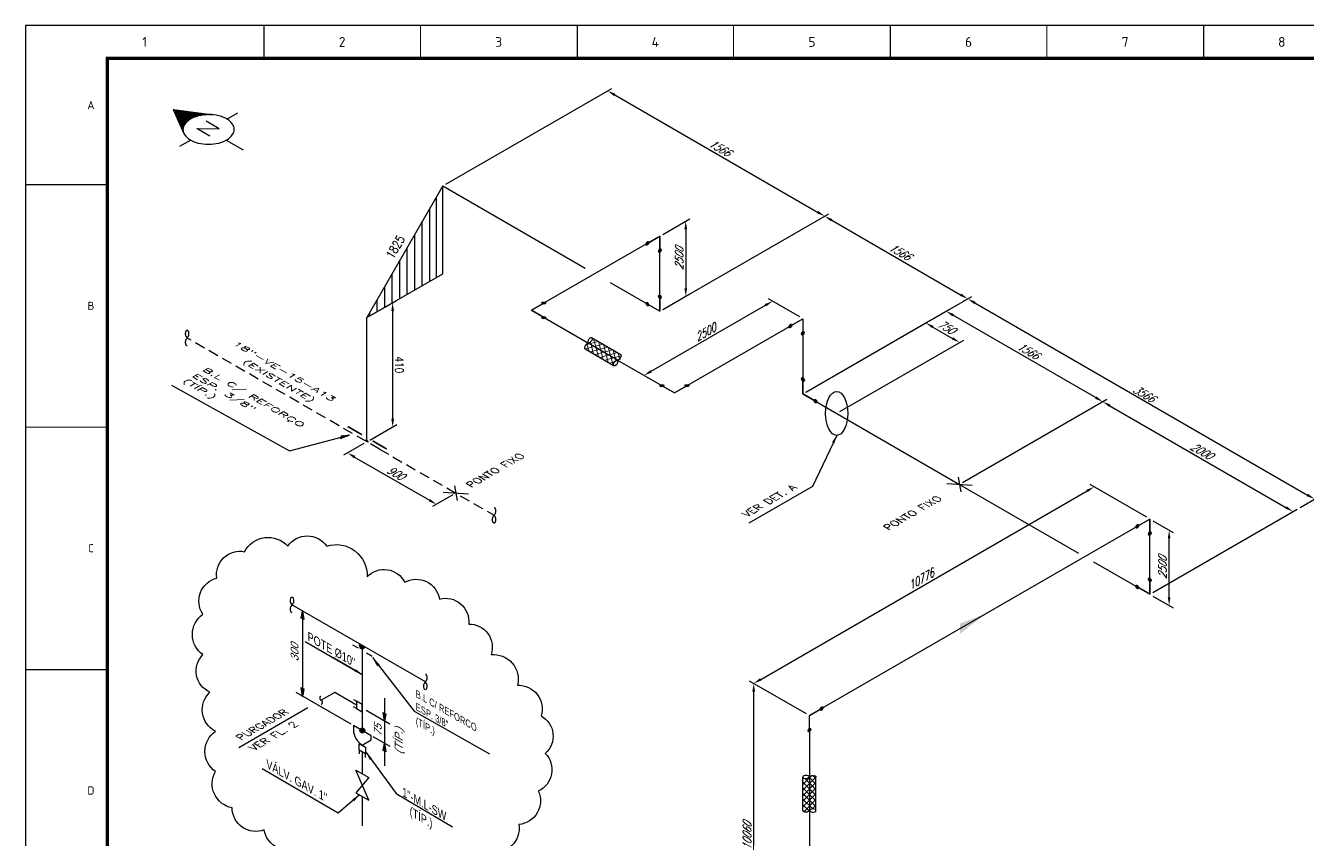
# Model space of a CAD drawing. Header units: millimetres. Extents: x 299193 to 299787, y 197323 to 197743.
# Drawn here: x 299192.6 to 299585.4, y 197493.9 to 197743.3 of the extents above; entities that cross this region are included whole.
import ezdxf
from ezdxf.enums import TextEntityAlignment as Align

# ---------------------------------------------------------------- set-up
doc = ezdxf.new("R2010")
doc.units = ezdxf.units.MM
doc.header["$LTSCALE"] = 25
for name, pattern in [('DASHDOTX2', [2, 1, -0.5, 0, -0.5]), ('HIDDEN', [9.525, 6.35, -3.175]), ('TRACEJADA', [19.05, 12.7, -6.35])]:
    doc.linetypes.add(name, pattern=pattern)
for name, color, linetype in [('BORDER', 4, 'Continuous'), ('EXIST', 3, 'HIDDEN'), ('FITG', 1, 'Continuous'), ('Formato', 7, 'Continuous'), ('SYMBOL', 7, 'Continuous'), ('TDIM02', 1, 'Continuous'), ('TEXT', 2, 'Continuous'), ('TLINHA_CENTRO', 1, 'DASHDOTX2'), ('TTUBULAÇÃO_EXISTENTE', 2, 'HIDDEN'), ('TTUBULAÇÃO_UNIFILAR', 5, 'Continuous'), ('TTX2', 2, 'Continuous')]:
    doc.layers.add(name, color=color, linetype=linetype)
for name, color, linetype, lineweight in [('DOBRA', 7, 'TRACEJADA', 20), ('MARGEM', 7, 'Continuous', 100), ('TCONEXÕES', 2, 'Continuous', 25), ('THATCH', 1, 'Continuous', 5)]:
    doc.layers.add(name, color=color, linetype=linetype, lineweight=lineweight)
doc.styles.add('0CL0', font='ROMANS.SHX', dxfattribs={"width": 0.8})
doc.styles.add('30CL30', font='ROMANS.SHX', dxfattribs={"width": 0.8, "oblique": 30})
doc.styles.add('330CL330', font='ROMANS.SHX', dxfattribs={"width": 0.8})
doc.styles.add('330CL90', font='ROMANS.SHX', dxfattribs={"width": 0.8})
doc.styles.add('ISOLH', font='cpfrac.shx')
doc.styles.add('ISORH', font='cpfrac.shx', dxfattribs={"oblique": 30})
doc.styles.add('ROMANS', font='isocpeur.ttf', dxfattribs={"width": 0.8})
doc.styles.get("Standard").update_dxf_attribs({"font": 'isocpeur.ttf', "height": 2.5})
doc.dimstyles.new('iso', dxfattribs={"dimtxt": 2, "dimasz": 2, "dimexe": 1, "dimexo": 0.75, "dimtad": 1, "dimdec": 0, "dimtxsty": '0CL0', "dimcen": 2, "dimclrd": 1, "dimclre": 1, "dimclrt": 2, "dimadec": 0, "dimazin": 0, "dimtfac": 1, "dimtdec": 0, "dimtmove": 0, "dimatfit": 1, "dimfxl": 1, "dimarcsym": 0})
doc.dimstyles.new('ISO-25', dxfattribs={"dimtxt": 2.5, "dimasz": 2.5, "dimexe": 1.25, "dimexo": 0.625, "dimtad": 1, "dimtxsty": 'Standard', "dimcen": 2.5, "dimadec": 0, "dimazin": 0, "dimtfac": 1, "dimtmove": 0, "dimatfit": 3, "dimfxl": 1, "dimarcsym": 0})

# ---------------------------------------------------------------- blocks, each defined once
blk = doc.blocks.new('BD02004')
h = blk.add_hatch(color=256)
edge = h.paths.add_edge_path()
edge.add_ellipse((0, 5.77), major_axis=(0.398, -0.689), ratio=0.57735, start_angle=0, end_angle=360)
h = blk.add_hatch(color=256)
edge = h.paths.add_edge_path()
edge.add_ellipse((-5, 2.89), major_axis=(0.398, -0.689), ratio=0.57735, start_angle=0, end_angle=360)
for p, q in [((0, 5.77), (0, 0)), ((0, 0), (-5, 2.89))]:
    blk.add_line(p, q)
for centre in [(0, 5.77), (-5, 2.89)]:
    blk.add_ellipse(centre, major_axis=(0.398, -0.689), ratio=0.57735)
blk = doc.blocks.new('*D8')
at = {"layer": 'Defpoints', "color": 0, "transparency": 16777216}
for p in [(299297.16, 197615.74), (299324.4, 197600.01), (299318.48, 197596.59)]:
    blk.add_point(p, dxfattribs=at)
at = {"layer": 'TDIM02', "color": 1, "lineweight": -2, "transparency": 16777216}
for p, q in [((299296.22, 197615.2), (299289.99, 197611.6)), ((299293.4, 197611.07), (299316.32, 197597.84)), ((299323.47, 197599.46), (299317.23, 197595.87))]:
    blk.add_line(p, q, dxfattribs=at)
at = {"layer": 'TDIM02', "color": 1, "transparency": 16777216}
for points in [[(299293.61, 197611.43), (299293.19, 197610.71), (299291.24, 197612.32)], [(299316.53, 197598.2), (299316.11, 197597.48), (299318.48, 197596.59)]]:
    blk.add_solid(points, dxfattribs=at)
at = {"layer": 'TDIM02', "color": 2, "transparency": 16777216, "insert": (299305.87, 197606.21), "char_height": 2.5, "attachment_point": 5, "rotation": 330, "style": '30CL30'}
blk.add_mtext('900', dxfattribs=at)
blk = doc.blocks.new('*D9')
at = {"layer": 'Defpoints', "color": 0, "transparency": 16777216}
for p in [(299320.44, 197694.13), (299437.45, 197684.89), (299386.95, 197655.73)]:
    blk.add_point(p, dxfattribs=at)
at = {"layer": 'TDIM02', "color": 1, "lineweight": -2, "transparency": 16777216}
for p, q in [((299321.37, 197694.67), (299372.19, 197724.01)), ((299373.11, 197722.04), (299435.29, 197686.14)), ((299387.88, 197656.27), (299438.7, 197685.61))]:
    blk.add_line(p, q, dxfattribs=at)
at = {"layer": 'TDIM02', "color": 1, "transparency": 16777216}
for points in [[(299373.31, 197722.4), (299372.9, 197721.68), (299370.94, 197723.29)], [(299435.5, 197686.5), (299435.08, 197685.78), (299437.45, 197684.89)]]:
    blk.add_solid(points, dxfattribs=at)
at = {"layer": 'TDIM02', "color": 2, "transparency": 16777216, "insert": (299405.21, 197705.85), "char_height": 2.5, "attachment_point": 5, "rotation": 330, "style": '30CL30'}
blk.add_mtext('1566', dxfattribs=at)
blk = doc.blocks.new('*D10')
at = {"layer": 'Defpoints', "color": 0, "transparency": 16777216}
for p in [(299481.3, 197659.57), (299386.95, 197655.73), (299430.8, 197630.41)]:
    blk.add_point(p, dxfattribs=at)
at = {"layer": 'TDIM02', "color": 1, "lineweight": -2, "transparency": 16777216}
for p, q in [((299387.88, 197656.27), (299438.7, 197685.61)), ((299439.62, 197683.64), (299479.14, 197660.82)), ((299431.73, 197630.95), (299482.55, 197660.29))]:
    blk.add_line(p, q, dxfattribs=at)
at = {"layer": 'TDIM02', "color": 1, "transparency": 16777216}
for points in [[(299439.83, 197684), (299439.41, 197683.28), (299437.45, 197684.89)], [(299479.35, 197661.18), (299478.93, 197660.46), (299481.3, 197659.57)]]:
    blk.add_solid(points, dxfattribs=at)
at = {"layer": 'TDIM02', "color": 2, "transparency": 16777216, "insert": (299460.39, 197673.99), "char_height": 2.5, "attachment_point": 5, "rotation": 330, "style": '30CL30'}
blk.add_mtext('1566', dxfattribs=at)
blk = doc.blocks.new('*D11')
at = {"layer": 'Defpoints', "color": 0, "transparency": 16777216}
for p in [(299430.8, 197630.41), (299522.71, 197628.04), (299478.81, 197602.69)]:
    blk.add_point(p, dxfattribs=at)
at = {"layer": 'TDIM02', "color": 1, "lineweight": -2, "transparency": 16777216}
for p, q in [((299431.73, 197630.95), (299475.95, 197656.48)), ((299476.86, 197654.51), (299520.55, 197629.29)), ((299479.75, 197603.23), (299523.96, 197628.76))]:
    blk.add_line(p, q, dxfattribs=at)
at = {"layer": 'TDIM02', "color": 1, "transparency": 16777216}
for points in [[(299477.07, 197654.87), (299476.66, 197654.15), (299474.7, 197655.76)], [(299520.76, 197629.65), (299520.34, 197628.93), (299522.71, 197628.04)]]:
    blk.add_solid(points, dxfattribs=at)
at = {"layer": 'TDIM02', "color": 2, "transparency": 16777216, "insert": (299499.72, 197643.66), "char_height": 2.5, "attachment_point": 5, "rotation": 330, "style": '30CL30'}
blk.add_mtext('1566', dxfattribs=at)
blk = doc.blocks.new('*D12')
at = {"layer": 'Defpoints', "color": 0, "transparency": 16777216}
for p in [(299520.04, 197601.93), (299537.11, 197592.07), (299432.79, 197531.84)]:
    blk.add_point(p, dxfattribs=at)
at = {"layer": 'TDIM02', "color": 1, "lineweight": -2, "transparency": 16777216}
for p, q in [((299536.17, 197592.61), (299518.79, 197602.65)), ((299417.88, 197542.95), (299517.87, 197600.68)), ((299431.85, 197532.38), (299414.46, 197542.42))]:
    blk.add_line(p, q, dxfattribs=at)
at = {"layer": 'TDIM02', "color": 1, "transparency": 16777216}
for points in [[(299517.66, 197601.04), (299518.08, 197600.32), (299520.04, 197601.93)], [(299417.67, 197543.31), (299418.09, 197542.59), (299415.71, 197541.7)]]:
    blk.add_solid(points, dxfattribs=at)
at = {"layer": 'TDIM02', "color": 2, "transparency": 16777216, "insert": (299466.86, 197573.57), "char_height": 2.5, "attachment_point": 5, "rotation": 30, "style": '30CL30'}
blk.add_mtext('10776', dxfattribs=at)
blk = doc.blocks.new('*D13')
at = {"layer": 'Defpoints', "color": 0, "transparency": 16777216}
for p in [(299415.71, 197541.7), (299432.79, 197531.84), (299432.79, 197438.18)]:
    blk.add_point(p, dxfattribs=at)
at = {"layer": 'TDIM02', "color": 1, "lineweight": -2, "transparency": 16777216}
for p, q in [((299431.85, 197532.38), (299414.46, 197542.42)), ((299415.71, 197450.54), (299415.71, 197539.2)), ((299431.85, 197438.72), (299414.46, 197448.76))]:
    blk.add_line(p, q, dxfattribs=at)
at = {"layer": 'TDIM02', "color": 1, "transparency": 16777216}
for points in [[(299415.3, 197539.2), (299416.13, 197539.2), (299415.71, 197541.7)], [(299415.3, 197450.54), (299416.13, 197450.54), (299415.71, 197448.04)]]:
    blk.add_solid(points, dxfattribs=at)
at = {"layer": 'TDIM02', "color": 2, "transparency": 16777216, "insert": (299413.68, 197494.87), "char_height": 2.5, "attachment_point": 5, "rotation": 90, "style": '30CL30'}
blk.add_mtext('10060', dxfattribs=at)
blk = doc.blocks.new('*D15')
at = {"layer": 'Defpoints', "color": 0, "transparency": 16777216}
for p in [(299386.95, 197678.77), (299394.89, 197660.32), (299386.95, 197655.73)]:
    blk.add_point(p, dxfattribs=at)
at = {"layer": 'TDIM02', "color": 1, "lineweight": -2, "transparency": 16777216}
for p, q in [((299387.88, 197679.31), (299396.14, 197684.08)), ((299394.89, 197680.86), (299394.89, 197662.82)), ((299387.88, 197656.27), (299396.14, 197661.04))]:
    blk.add_line(p, q, dxfattribs=at)
at = {"layer": 'TDIM02', "color": 1, "transparency": 16777216}
for points in [[(299394.47, 197680.86), (299395.31, 197680.86), (299394.89, 197683.36)], [(299394.47, 197662.82), (299395.31, 197662.82), (299394.89, 197660.32)]]:
    blk.add_solid(points, dxfattribs=at)
at = {"layer": 'TDIM02', "color": 2, "transparency": 16777216, "insert": (299392.86, 197671.84), "char_height": 2.5, "attachment_point": 5, "rotation": 90, "style": '30CL30'}
blk.add_mtext('2500', dxfattribs=at)
blk = doc.blocks.new('*D16')
at = {"layer": 'Defpoints', "color": 0, "transparency": 16777216}
for p in [(299421.48, 197658.83), (299430.8, 197653.45), (299382.1, 197636.09)]:
    blk.add_point(p, dxfattribs=at)
at = {"layer": 'TDIM02', "color": 1, "lineweight": -2, "transparency": 16777216}
for p, q in [((299384.27, 197637.34), (299419.32, 197657.58)), ((299429.86, 197653.99), (299420.23, 197659.55)), ((299383.04, 197635.55), (299383.35, 197635.37))]:
    blk.add_line(p, q, dxfattribs=at)
at = {"layer": 'TDIM02', "color": 1, "transparency": 16777216}
for points in [[(299419.11, 197657.94), (299419.53, 197657.22), (299421.48, 197658.83)], [(299384.06, 197637.7), (299384.48, 197636.98), (299382.1, 197636.09)]]:
    blk.add_solid(points, dxfattribs=at)
at = {"layer": 'TDIM02', "color": 2, "transparency": 16777216, "insert": (299400.78, 197649.22), "char_height": 2.5, "attachment_point": 5, "rotation": 30, "style": '30CL30'}
blk.add_mtext('2500', dxfattribs=at)
blk = doc.blocks.new('ISOLANTE')
at = {"layer": 'THATCH'}
h = blk.add_hatch(dxfattribs=at)
h.set_pattern_fill('ANSI37', color=256, scale=0.5, angle=30, style=0)
h.set_pattern_definition([(75, (1364.761, 807.0926), (-1.5334072, 0.4108752), []), (165, (1364.761, 807.0926), (-0.4108752, -1.5334072), [])])
h.paths.add_polyline_path([(-12.64, -4.3, -0.354322), (-11.62, -6.71), (0, 0, 0.305615), (-0.72, 2.21, 0.305615), (-1.3, 2.25)])
h.paths.add_polyline_path([(-11.62, -6.71, 0.305615), (-10.9, -8.92, 0.305615), (-10.32, -8.96), (1.03, -2.41, -0.354322), (0, 0)])
at = {"layer": 'TCONEXÕES'}
for p, q in [((-12.92, -4.46), (-1.3, 2.25)), ((-10.32, -8.96), (1.3, -2.25))]:
    blk.add_line(p, q, dxfattribs=at)
for points in [[(0, 0, 0.305615), (-0.72, 2.21, 0.305615), (-1.3, 2.25, 0.305615)], [(0, 0, -0.305615), (1.55, -1.73, -0.6742), (0.72, -2.21, -0.305615), (0, 0, -0.305615)], [(-11.62, -6.71, -0.305615), (-13.17, -4.98, -0.6742), (-12.34, -4.5, -0.305615), (-11.62, -6.71, -0.305615)], [(-11.62, -6.71, 0.305615), (-10.9, -8.92, 0.305615), (-10.32, -8.96, 0.305615)]]:
    blk.add_lwpolyline(points, format="xyb", dxfattribs=at)
at = {"layer": 'TLINHA_CENTRO', "ltscale": 3}
blk.add_line((0, 0), (-11.62, -6.71), dxfattribs=at)
blk = doc.blocks.new('*D17')
at = {"layer": 'Defpoints', "color": 0, "transparency": 16777216}
for p in [(299478.81, 197602.69), (299581.01, 197594.38), (299537.11, 197569.03)]:
    blk.add_point(p, dxfattribs=at)
at = {"layer": 'TDIM02', "color": 1, "lineweight": -2, "transparency": 16777216}
for p, q in [((299479.75, 197603.23), (299523.96, 197628.76)), ((299524.88, 197626.79), (299578.85, 197595.63)), ((299538.05, 197569.57), (299582.26, 197595.1))]:
    blk.add_line(p, q, dxfattribs=at)
at = {"layer": 'TDIM02', "color": 1, "transparency": 16777216}
for points in [[(299525.09, 197627.15), (299524.67, 197626.43), (299522.71, 197628.04)], [(299579.06, 197595.99), (299578.64, 197595.27), (299581.01, 197594.38)]]:
    blk.add_solid(points, dxfattribs=at)
at = {"layer": 'TDIM02', "color": 2, "transparency": 16777216, "insert": (299552.88, 197612.97), "char_height": 2.5, "attachment_point": 5, "rotation": 330, "style": '30CL30'}
blk.add_mtext('2000', dxfattribs=at)
blk = doc.blocks.new('BD02001')
h = blk.add_hatch(color=256)
edge = h.paths.add_edge_path()
edge.add_ellipse((0, -5.77), major_axis=(0.398, -0.689), ratio=0.57735, start_angle=0, end_angle=360)
h = blk.add_hatch(color=256)
edge = h.paths.add_edge_path()
edge.add_ellipse((5, -2.89), major_axis=(0.398, -0.689), ratio=0.57735, start_angle=0, end_angle=360)
for p, q in [((0, 0), (5, -2.89)), ((0, -5.77), (0, 0))]:
    blk.add_line(p, q)
for centre in [(0, -5.77), (5, -2.89)]:
    blk.add_ellipse(centre, major_axis=(0.398, -0.689), ratio=0.57735)
blk = doc.blocks.new('BD02003')
h = blk.add_hatch(color=256)
edge = h.paths.add_edge_path()
edge.add_ellipse((0, 5.77), major_axis=(0.398, -0.689), ratio=0.57735, start_angle=0, end_angle=360)
h = blk.add_hatch(color=256)
edge = h.paths.add_edge_path()
edge.add_ellipse((5, -2.89), major_axis=(0.398, -0.689), ratio=0.57735, start_angle=0, end_angle=360)
for p, q in [((0, 0), (0, 5.77)), ((5, -2.89), (0, 0))]:
    blk.add_line(p, q)
for centre in [(0, 5.77), (5, -2.89)]:
    blk.add_ellipse(centre, major_axis=(0.398, -0.689), ratio=0.57735)
blk = doc.blocks.new('BD02002')
h = blk.add_hatch(color=256)
edge = h.paths.add_edge_path()
edge.add_ellipse((-5, 2.89), major_axis=(0.398, -0.689), ratio=0.57735, start_angle=0, end_angle=360)
h = blk.add_hatch(color=256)
edge = h.paths.add_edge_path()
edge.add_ellipse((0, -5.63), major_axis=(0.398, -0.689), ratio=0.57735, start_angle=0, end_angle=360)
for p, q in [((-5, 2.89), (0, 0)), ((0, 0), (0, -5.63))]:
    blk.add_line(p, q)
for centre in [(-5, 2.89), (0, -5.63)]:
    blk.add_ellipse(centre, major_axis=(0.398, -0.689), ratio=0.57735)
blk = doc.blocks.new('A2')
at = {"layer": 'DOBRA', "ltscale": 0.15}
for p, q in [((121, 410), (121, 420)), ((217, 410), (217, 420)), ((313, 410), (313, 420))]:
    blk.add_line(p, q, dxfattribs=at)
at = {"layer": 'DOBRA', "ltscale": 0.2}
blk.add_line((25, 297), (0, 297), dxfattribs=at)
at = {"layer": 'Formato'}
for p, q in [((73, 420), (73, 410)), ((169, 420), (169, 410)), ((265, 420), (265, 410)), ((361, 420), (361, 410)), ((25, 371.25), (0, 371.25)), ((0, 222.75), (25, 222.75))]:
    blk.add_line(p, q, dxfattribs=at)
blk.add_lwpolyline([(594, 420), (0, 420), (0, 0), (594, 0)], close=True, dxfattribs=at)
at = {"layer": 'MARGEM', "const_width": 1}
blk.add_lwpolyline([(584, 410), (25, 410), (25, 10), (584, 10)], close=True, dxfattribs=at)
at = {"layer": 'Formato', "style": 'ROMANS'}
for s, height, p in [('1', 3, (36.5, 415)), ('2', 3, (97, 415)), ('3', 3, (145, 415)), ('4', 3, (193, 415)), ('5', 3, (241, 415)), ('6', 3, (289, 415)), ('7', 3, (337, 415)), ('8', 3, (385, 415)), ('A', 2.5, (20, 395.625)), ('B', 2.5, (20, 334.125)), ('C', 2.5, (20, 259.875)), ('D', 2.5, (20, 185.625))]:
    blk.add_text(s, height=height, dxfattribs=at).set_placement(p, align=Align.MIDDLE)
blk = doc.blocks.new('*D23')
at = {"layer": 'Defpoints', "color": 0, "transparency": 16777216}
for p in [(299478.82, 197646.19), (299430.8, 197630.41), (299441.15, 197624.44)]:
    blk.add_point(p, dxfattribs=at)
at = {"layer": 'TDIM02', "color": 1, "lineweight": -2, "transparency": 16777216}
for p, q in [((299431.73, 197630.95), (299469.72, 197652.89)), ((299470.64, 197650.91), (299476.66, 197647.44)), ((299442.08, 197624.98), (299480.07, 197646.91))]:
    blk.add_line(p, q, dxfattribs=at)
at = {"layer": 'TDIM02', "color": 1, "transparency": 16777216}
for points in [[(299470.84, 197651.27), (299470.43, 197650.55), (299468.47, 197652.16)], [(299476.86, 197647.8), (299476.45, 197647.08), (299478.82, 197646.19)]]:
    blk.add_solid(points, dxfattribs=at)
at = {"layer": 'TDIM02', "color": 2, "transparency": 16777216, "insert": (299474.66, 197650.94), "char_height": 2.5, "attachment_point": 5, "rotation": 330, "style": '30CL30'}
blk.add_mtext('750', dxfattribs=at)
blk = doc.blocks.new('*D24')
at = {"layer": 'Defpoints', "color": 0, "transparency": 16777216}
for p in [(299537.11, 197592.07), (299543.04, 197588.65), (299537.11, 197569.03)]:
    blk.add_point(p, dxfattribs=at)
at = {"layer": 'TDIM02', "color": 1, "lineweight": -2, "transparency": 16777216}
for p, q in [((299538.05, 197591.53), (299544.29, 197587.93)), ((299543.04, 197568.11), (299543.04, 197586.15)), ((299538.05, 197568.49), (299544.29, 197564.89))]:
    blk.add_line(p, q, dxfattribs=at)
at = {"layer": 'TDIM02', "color": 1, "transparency": 16777216}
for points in [[(299542.62, 197586.15), (299543.45, 197586.15), (299543.04, 197588.65)], [(299542.62, 197568.11), (299543.45, 197568.11), (299543.04, 197565.61)]]:
    blk.add_solid(points, dxfattribs=at)
at = {"layer": 'TDIM02', "color": 2, "transparency": 16777216, "insert": (299541.01, 197577.13), "char_height": 2.5, "attachment_point": 5, "rotation": 90, "style": '30CL30'}
blk.add_mtext('2500', dxfattribs=at)
blk = doc.blocks.new('dimarr-b')
for p, q in [((-1.1, -0.17), (-0.9, 0.17)), ((0, 0), (-1.1, -0.17)), ((-1, 0), (0, 0)), ((-0.99, 0.03), (-0.13, 0.03)), ((-0.97, 0.05), (-0.26, 0.05)), ((-0.96, 0.07), (-0.39, 0.07)), ((-0.94, 0.1), (-0.52, 0.1)), ((-0.93, 0.12), (-0.65, 0.12)), ((-0.91, 0.15), (-0.78, 0.15)), ((-0.9, 0.17), (0, 0)), ((-1.09, -0.15), (-0.95, -0.15)), ((-1.07, -0.12), (-0.79, -0.12)), ((-1.06, -0.1), (-0.64, -0.1)), ((-1.04, -0.07), (-0.48, -0.07)), ((-1.03, -0.05), (-0.32, -0.05)), ((-1.01, -0.03), (-0.15, -0.03))]:
    blk.add_line(p, q)
blk.add_point((0, 0))
blk = doc.blocks.new('isw')
for p, q in [((0.029, 0.003), (-0.029, 0.003)), ((-0.028, 0.007), (0.029, 0.007)), ((0.028, 0.01), (-0.027, 0.01)), ((-0.026, 0.014), (0.027, 0.014)), ((0.024, 0.017), (-0.024, 0.017)), ((-0.021, 0.021), (0.021, 0.021)), ((0.017, 0.024), (-0.016, 0.024)), ((-0.01, 0.028), (0.011, 0.028)), ((-0.03, 0), (0.03, 0)), ((0.029, -0.003), (-0.029, -0.003)), ((-0.028, -0.007), (0.029, -0.007)), ((0.028, -0.01), (-0.027, -0.01)), ((-0.026, -0.014), (0.027, -0.014)), ((0.024, -0.017), (-0.024, -0.017)), ((-0.021, -0.021), (0.021, -0.021)), ((0.017, -0.024), (-0.016, -0.024)), ((-0.01, -0.028), (0.011, -0.028))]:
    blk.add_line(p, q)
blk.add_circle((0, 0), 0.03)
blk = doc.blocks.new('*D27')
at = {"layer": 'Defpoints', "color": 0, "transparency": 16777216}
for p in [(299481.3, 197659.57), (299587.62, 197598.19), (299582.26, 197595.1)]:
    blk.add_point(p, dxfattribs=at)
at = {"layer": 'TDIM02', "color": 1, "lineweight": -2, "transparency": 16777216}
for p, q in [((299480.36, 197659.03), (299480.05, 197658.85)), ((299483.47, 197658.32), (299585.45, 197599.44)), ((299583.2, 197595.64), (299588.87, 197598.91))]:
    blk.add_line(p, q, dxfattribs=at)
at = {"layer": 'TDIM02', "color": 1, "transparency": 16777216}
for points in [[(299483.68, 197658.68), (299483.26, 197657.96), (299481.3, 197659.57)], [(299585.66, 197599.8), (299585.24, 197599.08), (299587.62, 197598.19)]]:
    blk.add_solid(points, dxfattribs=at)
at = {"layer": 'TDIM02', "color": 2, "transparency": 16777216, "insert": (299535.2, 197630.48), "char_height": 2.5, "attachment_point": 5, "rotation": 330, "style": '30CL30'}
blk.add_mtext('3566', dxfattribs=at)
blk = doc.blocks.new('pipebrk')
for points in [[(-0.5, 0), (-0.48, -0.05, 0.106943), (-0.43, -0.11, 0.074343), (-0.35, -0.14, 0.060974), (-0.25, -0.15, 0.060974), (-0.15, -0.14, 0.074343), (-0.07, -0.11, 0.106943), (-0.02, -0.05), (0, 0)], [(0.5, 0), (0.48, 0.05, 0.106943), (0.43, 0.11, 0.074343), (0.34, 0.14, 0.074995), (0.25, 0.15, 0.060974), (0.15, 0.14, 0.074343), (0.07, 0.11, 0.106943), (0.02, 0.05), (0, 0)]]:
    blk.add_lwpolyline(points, format="xyb")
blk = doc.blocks.new('*D29')
at = {"layer": 'Defpoints', "color": 0, "transparency": 16777216}
for p in [(299297.16, 197653.81), (299305.05, 197620.3), (299297.16, 197615.74)]:
    blk.add_point(p, dxfattribs=at)
at = {"layer": 'TDIM02', "color": 1, "lineweight": -2, "transparency": 16777216}
for p, q in [((299298.09, 197654.35), (299306.3, 197659.09)), ((299305.05, 197655.87), (299305.05, 197622.8)), ((299298.09, 197616.28), (299306.3, 197621.02))]:
    blk.add_line(p, q, dxfattribs=at)
at = {"layer": 'TDIM02', "color": 1, "transparency": 16777216}
for points in [[(299304.64, 197655.87), (299305.47, 197655.87), (299305.05, 197658.37)], [(299304.64, 197622.8), (299305.47, 197622.8), (299305.05, 197620.3)]]:
    blk.add_solid(points, dxfattribs=at)
at = {"layer": 'TDIM02', "color": 2, "transparency": 16777216, "insert": (299307.08, 197639.33), "char_height": 2.5, "attachment_point": 5, "rotation": 270, "style": '330CL90'}
blk.add_mtext('410', dxfattribs=at)

msp = doc.modelspace()

# ---------------------------------------------------------------- hatches: boundary and pattern name
at = {"layer": 'TTUBULAÇÃO_UNIFILAR'}
msp.add_hatch(color=256, dxfattribs=at).paths.add_polyline_path([(299296.72, 197615.99), (299297.59, 197615.49), (299297.59, 197615.54), (299297.58, 197615.59), (299297.57, 197615.64), (299297.56, 197615.7), (299297.54, 197615.75), (299297.52, 197615.81), (299297.49, 197615.86), (299297.46, 197615.91), (299297.43, 197615.96), (299297.4, 197616.01), (299297.36, 197616.06), (299297.32, 197616.1), (299297.28, 197616.14), (299297.24, 197616.18), (299297.2, 197616.21), (299297.16, 197616.24), (299297.11, 197616.26), (299297.07, 197616.28), (299297.03, 197616.29), (299296.99, 197616.29), (299296.95, 197616.29), (299296.92, 197616.29), (299296.88, 197616.28), (299296.85, 197616.27), (299296.82, 197616.25), (299296.8, 197616.22), (299296.78, 197616.19), (299296.76, 197616.16), (299296.74, 197616.12), (299296.73, 197616.08), (299296.73, 197616.03)])

# ---------------------------------------------------------------- linework, layer by layer
for p, q in [((299237.8, 197717.57), (299241.03, 197710.23)), ((299237.8, 197717.57), (299249.83, 197715.96)), ((299237.81, 197717.55), (299237.84, 197717.57)), ((299237.85, 197717.47), (299237.97, 197717.55)), ((299237.88, 197717.4), (299238.11, 197717.53)), ((299237.91, 197717.32), (299238.24, 197717.51)), ((299237.95, 197717.25), (299238.37, 197717.49)), ((299237.98, 197717.17), (299238.51, 197717.48)), ((299238.01, 197717.09), (299238.64, 197717.46)), ((299238.05, 197717.02), (299238.78, 197717.44)), ((299238.08, 197716.94), (299238.91, 197717.42)), ((299238.11, 197716.87), (299239.04, 197717.4)), ((299238.15, 197716.79), (299239.18, 197717.39)), ((299238.18, 197716.71), (299239.31, 197717.37)), ((299238.21, 197716.64), (299239.44, 197717.35)), ((299238.25, 197716.56), (299239.58, 197717.33)), ((299238.28, 197716.49), (299239.71, 197717.31)), ((299238.31, 197716.41), (299239.85, 197717.3)), ((299238.35, 197716.33), (299239.98, 197717.28)), ((299238.38, 197716.26), (299240.11, 197717.26)), ((299238.41, 197716.18), (299240.25, 197717.24)), ((299238.45, 197716.11), (299240.38, 197717.22)), ((299238.48, 197716.03), (299240.51, 197717.21)), ((299238.51, 197715.96), (299240.65, 197717.19)), ((299238.55, 197715.88), (299240.78, 197717.17)), ((299238.58, 197715.8), (299240.92, 197717.15)), ((299238.61, 197715.73), (299241.05, 197717.13)), ((299238.65, 197715.65), (299241.18, 197717.12)), ((299238.68, 197715.58), (299241.32, 197717.1)), ((299238.71, 197715.5), (299241.45, 197717.08)), ((299238.75, 197715.42), (299241.59, 197717.06)), ((299238.78, 197715.35), (299241.72, 197717.04)), ((299238.81, 197715.27), (299241.85, 197717.03)), ((299238.85, 197715.2), (299241.99, 197717.01)), ((299238.88, 197715.12), (299242.12, 197716.99)), ((299238.91, 197715.04), (299242.25, 197716.97)), ((299238.95, 197714.97), (299242.39, 197716.95)), ((299238.98, 197714.89), (299242.52, 197716.94)), ((299239.01, 197714.82), (299242.66, 197716.92)), ((299239.05, 197714.74), (299242.79, 197716.9)), ((299239.08, 197714.66), (299242.92, 197716.88)), ((299239.11, 197714.59), (299243.06, 197716.87)), ((299239.15, 197714.51), (299243.19, 197716.85)), ((299239.18, 197714.44), (299243.33, 197716.83)), ((299239.21, 197714.36), (299243.46, 197716.81)), ((299239.25, 197714.28), (299243.59, 197716.79)), ((299239.28, 197714.21), (299243.73, 197716.78)), ((299239.31, 197714.13), (299243.86, 197716.76)), ((299239.35, 197714.06), (299243.99, 197716.74)), ((299239.38, 197713.98), (299244.13, 197716.72)), ((299239.41, 197713.9), (299244.26, 197716.7)), ((299239.45, 197713.83), (299244.4, 197716.69)), ((299239.48, 197713.75), (299244.53, 197716.67)), ((299239.51, 197713.68), (299244.66, 197716.65)), ((299239.55, 197713.6), (299244.8, 197716.63)), ((299239.58, 197713.52), (299244.93, 197716.61)), ((299239.61, 197713.45), (299245.07, 197716.6)), ((299239.65, 197713.37), (299245.2, 197716.58)), ((299239.68, 197713.3), (299245.33, 197716.56)), ((299239.71, 197713.22), (299245.47, 197716.54)), ((299239.75, 197713.14), (299245.6, 197716.52)), ((299239.78, 197713.07), (299245.73, 197716.51)), ((299239.81, 197712.99), (299245.87, 197716.49)), ((299239.85, 197712.92), (299246, 197716.47)), ((299239.88, 197712.84), (299246.14, 197716.45)), ((299244.23, 197715.26), (299246.27, 197716.43)), ((299244.7, 197715.43), (299246.4, 197716.42)), ((299245.07, 197715.55), (299246.54, 197716.4)), ((299245.38, 197715.63), (299246.67, 197716.38)), ((299245.66, 197715.7), (299246.81, 197716.36)), ((299245.93, 197715.76), (299246.94, 197716.34)), ((299246.18, 197715.81), (299247.07, 197716.33)), ((299246.41, 197715.85), (299247.21, 197716.31)), ((299246.64, 197715.89), (299247.34, 197716.29)), ((299246.86, 197715.92), (299247.47, 197716.27)), ((299247.07, 197715.94), (299247.61, 197716.25)), ((299247.27, 197715.96), (299247.74, 197716.24)), ((299247.46, 197715.98), (299247.88, 197716.22)), ((299247.65, 197715.99), (299248.01, 197716.2)), ((299247.84, 197716.01), (299248.14, 197716.18)), ((299248.02, 197716.01), (299248.28, 197716.16)), ((299248.19, 197716.02), (299248.41, 197716.15)), ((299248.36, 197716.02), (299248.54, 197716.13)), ((299248.53, 197716.02), (299248.68, 197716.11)), ((299248.69, 197716.02), (299248.81, 197716.09)), ((299248.85, 197716.02), (299248.95, 197716.07)), ((299249.01, 197716.01), (299249.08, 197716.06)), ((299249.16, 197716.01), (299249.21, 197716.04)), ((299249.31, 197716), (299249.35, 197716.02)), ((299249.46, 197715.99), (299249.48, 197716)), ((299249.6, 197715.98), (299249.62, 197715.99)), ((299249.75, 197715.96), (299249.75, 197715.97)), ((299249.83, 197715.96), (299249.82, 197715.96)), ((299254.26, 197714.65), (299257.61, 197716.59)), ((299239.91, 197712.76), (299242.35, 197714.17)), ((299239.95, 197712.69), (299242.05, 197713.9)), ((299239.98, 197712.61), (299241.83, 197713.68)), ((299240.01, 197712.54), (299241.65, 197713.48)), ((299240.05, 197712.46), (299241.5, 197713.3)), ((299240.08, 197712.38), (299241.37, 197713.13)), ((299240.11, 197712.31), (299241.26, 197712.97)), ((299240.15, 197712.23), (299241.17, 197712.82)), ((299240.18, 197712.16), (299241.1, 197712.69)), ((299240.21, 197712.08), (299241.03, 197712.55)), ((299240.25, 197712.01), (299240.98, 197712.43)), ((299240.28, 197711.93), (299240.94, 197712.31)), ((299240.31, 197711.85), (299240.9, 197712.19)), ((299240.35, 197711.78), (299240.87, 197712.08)), ((299240.38, 197711.7), (299240.85, 197711.97)), ((299240.41, 197711.63), (299240.83, 197711.86)), ((299240.45, 197711.55), (299240.81, 197711.76)), ((299240.48, 197711.47), (299240.8, 197711.66)), ((299240.51, 197711.4), (299240.79, 197711.56)), ((299240.55, 197711.32), (299240.79, 197711.46)), ((299240.58, 197711.25), (299240.79, 197711.36)), ((299248.99, 197709.43), (299245.01, 197711.73)), ((299245.01, 197711.73), (299251.84, 197711.69)), ((299251.84, 197711.69), (299247.86, 197713.99)), ((299239.8, 197706.3), (299243.11, 197708.21)), ((299240.61, 197711.17), (299240.79, 197711.27)), ((299240.65, 197711.09), (299240.79, 197711.18)), ((299240.68, 197711.02), (299240.8, 197711.09)), ((299240.71, 197710.94), (299240.81, 197711)), ((299240.75, 197710.87), (299240.82, 197710.91)), ((299240.78, 197710.79), (299240.84, 197710.82)), ((299241.01, 197710.27), (299241.01, 197710.27)), ((299254.05, 197708.19), (299259.23, 197705.2)), ((299320.44, 197667.25), (299320.44, 197694.13)), ((299318.44, 197666.1), (299318.44, 197690.67)), ((299316.45, 197664.95), (299316.45, 197687.22)), ((299314.14, 197663.62), (299314.14, 197683.23)), ((299311.84, 197662.28), (299311.84, 197679.24)), ((299309.53, 197660.95), (299309.53, 197675.25)), ((299307.23, 197659.62), (299307.23, 197671.25)), ((299297.16, 197653.81), (299320.44, 197667.25)), ((299304.93, 197658.29), (299304.93, 197667.26)), ((299302.62, 197656.96), (299302.62, 197663.27)), ((299300.32, 197655.63), (299300.32, 197659.28)), ((299298.01, 197654.3), (299298.01, 197655.29)), ((299323.97, 197602.26), (299324.84, 197597.76)), ((299474.91, 197602.94), (299482.71, 197602.44)), ((299478.38, 197604.94), (299479.24, 197600.44)), ((299320.51, 197600.26), (299328.3, 197599.76))]:
    msp.add_line(p, q)
msp.add_lwpolyline([(299248.6, 197716.03, 0.058752), (299245.43, 197715.66, 0.072341), (299243.02, 197714.7, 0.106617), (299241.12, 197712.97, 0.181868), (299240.71, 197711.48, 0.156851), (299241.23, 197709.89, 0.106617), (299243.02, 197708.26, 0.072341), (299245.43, 197707.3, 0.058752), (299248.6, 197706.93, 0.058752), (299251.77, 197707.3, 0.072341), (299254.18, 197708.26, 0.106617), (299255.97, 197709.89, 0.156851), (299256.49, 197711.48, 0.156851), (299255.97, 197713.07, 0.106617), (299254.18, 197714.7, 0.072341), (299251.77, 197715.66, 0.058752)], format="xyb", close=True)
for points in [[(299249.83, 197715.96, 0.025613), (299248.52, 197716.02, 0.060974), (299245.42, 197715.64, 0.074343), (299243.05, 197714.67, 0.106943), (299241.29, 197713.02, 0.152216), (299240.79, 197711.39, 0.152216)], [(299240.79, 197711.39, 0.103676), (299241.03, 197710.23, 0.106943)]]:
    msp.add_lwpolyline(points, format="xyb")
at = {"const_width": 0.5}
for points in [[(299291.3, 197620.42), (299295.63, 197617.92)], [(299298.89, 197616.04), (299303.22, 197613.54)]]:
    msp.add_lwpolyline(points, dxfattribs=at)
at = {"layer": 'BORDER', "color": 7}
msp.add_lwpolyline([(299276.32, 197491.67, -0.520567), (299265.66, 197496.79, -0.520567), (299265.66, 197496.79, -0.520567), (299255.84, 197503.61, -0.520567), (299255.84, 197503.61, -0.520567), (299250.73, 197514.7, -0.520567), (299250.73, 197514.7, -0.520567), (299250.73, 197527.06, -0.520567), (299250.73, 197527.06, -0.520567), (299249.02, 197539, -0.520567), (299249.02, 197539, -0.520567), (299246.89, 197550.52, -0.520567), (299246.89, 197550.52, -0.520567), (299246.89, 197562.88, -0.520567), (299246.89, 197562.88, -0.520567), (299251.15, 197573.97, -0.520567), (299251.15, 197573.97, -0.520567), (299259.68, 197582.07, -0.520567), (299259.68, 197582.07, -0.520567), (299272.91, 197583.78, -0.520567), (299272.91, 197583.78, -0.520567), (299284.86, 197583.78, -0.520567), (299284.86, 197583.78, -0.520567), (299297.23, 197574.4, -0.520567), (299308.75, 197572.69, -0.520567), (299308.75, 197572.69, -0.520567), (299319.41, 197567.57, -0.520567), (299319.41, 197567.57, -0.520567), (299328.37, 197559.9, -0.520567), (299328.37, 197559.9, -0.520567), (299335.2, 197550.52, -0.520567), (299335.2, 197550.52, -0.520567), (299343.3, 197541.14, -0.520567), (299343.3, 197541.14, -0.520567), (299350.56, 197531.75, -0.520567), (299350.56, 197531.75, -0.520567), (299351.84, 197520.24, -0.520567), (299351.84, 197520.24, -0.520567), (299349.7, 197508.73, -0.520567), (299349.7, 197508.73, -0.520567), (299343.73, 197498.49, -0.520567), (299343.73, 197498.49, -0.520567), (299334.77, 197489.96, -0.520567)], format="xyb", dxfattribs=at)
at = {"layer": 'BORDER'}
msp.add_ellipse((299441.15, 197624.44), major_axis=(0, 6.74), ratio=0.502993, dxfattribs=at)
at = {"layer": 'EXIST', "ltscale": 0.4}
for p, q in [((299287.29, 197538.96), (299283.15, 197536.57)), ((299294.19, 197534.98), (299287.29, 197538.96)), ((299279.05, 197534.2), (299257.86, 197521.97))]:
    msp.add_line(p, q, dxfattribs=at)
at = {"layer": 'SYMBOL'}
msp.add_solid([(299486.88, 197563.07), (299478.98, 197560.09), (299478.98, 197556.93)], dxfattribs=at)
at = {"layer": 'TDIM02'}
for p, q in [((299277.46, 197563.88), (299277.46, 197540.22)), ((299278.26, 197554.56), (299295.75, 197544.46)), ((299275.38, 197539.02), (299292.19, 197529.32)), ((299302.55, 197537.15), (299302.55, 197516.43)), ((299304.18, 197529.21), (299296.93, 197533.4)), ((299304.26, 197522.4), (299299.11, 197525.37))]:
    msp.add_line(p, q, dxfattribs=at)
for points in [[(299237.27, 197633.08), (299273.44, 197612.96), (299291.61, 197617.78)], [(299441.15, 197617.7), (299433.78, 197602.06), (299414.17, 197590.81)], [(299293.58, 197545.71), (299286.68, 197549.69)], [(299298.87, 197549.6), (299311.63, 197533.25), (299334.69, 197520.08)]]:
    msp.add_lwpolyline(points, dxfattribs=at)
for points in [[(299439.7, 197615.62), (299441.15, 197617.7), (299440.46, 197615.26)], [(299300.31, 197546.92), (299298.87, 197549.6), (299301.1, 197547.53)], [(299293.38, 197545.34), (299295.75, 197544.46), (299293.79, 197546.07)]]:
    msp.add_solid(points, dxfattribs=at)
at = {"layer": 'TTUBULAÇÃO_EXISTENTE', "ltscale": 0.02}
for q in [(299242.05, 197647.55), (299336.13, 197593.24)]:
    msp.add_line((299301, 197613.52), q, dxfattribs=at)
at = {"layer": 'TTUBULAÇÃO_EXISTENTE', "ltscale": 0.5}
for points in [[(299242.05, 197647.55, 0.305615), (299242.48, 197649.57, 0.6742), (299241.63, 197649.57, 0.305615), (299242.05, 197647.55, 0.305615), (299241.63, 197645.54, 0.305615), (299242.05, 197645.25)], [(299336.13, 197593.24, 0.305615), (299335.7, 197591.22, 0.6742), (299336.56, 197591.22, 0.305615), (299336.13, 197593.24, 0.305615), (299336.56, 197595.25, 0.305615), (299336.13, 197595.54)]]:
    msp.add_lwpolyline(points, format="xyb", dxfattribs=at)
at = {"layer": 'TTUBULAÇÃO_UNIFILAR'}
for p, q in [((299320.44, 197694.13), (299297.16, 197653.81)), ((299320.44, 197694.13), (299364.04, 197668.95)), ((299386.95, 197678.77), (299347.57, 197656.03)), ((299386.95, 197655.73), (299386.95, 197678.77)), ((299371.67, 197664.55), (299386.95, 197655.73)), ((299297.16, 197615.74), (299297.16, 197653.81)), ((299347.57, 197656.03), (299365.03, 197645.95)), ((299391.42, 197630.72), (299430.8, 197653.45)), ((299430.8, 197653.45), (299430.8, 197630.41)), ((299373.95, 197640.8), (299391.42, 197630.72)), ((299430.8, 197630.41), (299478.81, 197602.69)), ((299478.81, 197602.69), (299515.24, 197581.66)), ((299537.11, 197592.07), (299432.79, 197531.84)), ((299537.11, 197569.03), (299537.11, 197592.07)), ((299519.83, 197579.01), (299537.11, 197569.03)), ((299315.07, 197542.16), (299274.19, 197565.76)), ((299292.73, 197553.56), (299294.46, 197552.56)), ((299294.82, 197553.31), (299295.76, 197553.31)), ((299295.56, 197553.43), (299294.84, 197553.43)), ((299295.93, 197553.22), (299294.84, 197553.22)), ((299294.86, 197553.53), (299295.38, 197553.53)), ((299294.86, 197553.11), (299296.11, 197553.11)), ((299295.19, 197553.64), (299294.88, 197553.64)), ((299296.29, 197553), (299294.88, 197553)), ((299294.94, 197553.76), (299294.99, 197553.76)), ((299294.94, 197552.89), (299296.5, 197552.89)), ((299296.51, 197552.78), (299294.99, 197552.78)), ((299295.09, 197552.67), (299296.4, 197552.67)), ((299296.29, 197552.56), (299295.24, 197552.56)), ((299295.43, 197552.44), (299296.09, 197552.45)), ((299297.06, 197551.06), (299298.79, 197550.06)), ((299432.79, 197527.41), (299432.79, 197513.05)), ((299295.75, 197520.68), (299295.75, 197513.99)), ((299295.75, 197507.04), (299295.75, 197498.05)), ((299432.79, 197502.75), (299432.79, 197475.06))]:
    msp.add_line(p, q, dxfattribs=at)
for points in [[(299274.19, 197565.76, 0.305615), (299274.62, 197567.78, 0.6742), (299273.77, 197567.78, 0.305615), (299274.19, 197565.76, 0.305615), (299273.77, 197563.75, 0.305615), (299274.19, 197563.46)], [(299315.07, 197542.16, 0.305615), (299314.64, 197540.15, 0.6742), (299315.5, 197540.15, 0.305615), (299315.07, 197542.16, 0.305615), (299315.5, 197544.18, 0.305615), (299315.07, 197544.47)], [(299293.03, 197528.84), (299293.03, 197527.58, 0.244698), (299295.75, 197522.74), (299298.47, 197524.44), (299298.47, 197525.69), (299293.03, 197528.84)]]:
    msp.add_lwpolyline(points, format="xyb", dxfattribs=at)
for points in [[(299295.75, 197553.32), (299295.75, 197527.27)], [(299293.01, 197536.8), (299293.96, 197536.25), (299293.96, 197533.98), (299293.01, 197534.53)], [(299295.75, 197532.95), (299295.75, 197535.22), (299293.96, 197536.25), (299293.96, 197533.98), (299295.75, 197532.95)], [(299294.76, 197523.31), (299296.73, 197522.17), (299296.73, 197520.11), (299294.76, 197521.24), (299294.76, 197523.31)], [(299296.73, 197519.01), (299296.73, 197520.11), (299294.76, 197521.24), (299294.76, 197520.15)], [(299293.77, 197515.13), (299297.73, 197512.84), (299293.77, 197508.18), (299297.73, 197505.89), (299293.77, 197515.13)]]:
    msp.add_lwpolyline(points, dxfattribs=at)
msp.add_arc((299295.75, 197553.32), 0.943, 150.0008, 329.9993, dxfattribs=at)
msp.add_ellipse((299297.16, 197615.74), major_axis=(0.306, -0.529), ratio=0.57735, start_param=0.785398, end_param=3.926991, dxfattribs=at)

# ---------------------------------------------------------------- block references
msp.add_blockref('A2', (299192.56, 197323.27))
at = {"layer": 'FITG', "xscale": 2.438400000000041, "yscale": 2.438400000000041, "zscale": 2.438400000000041, "rotation": 273.4017460338977}
msp.add_blockref('pipebrk', (299283.11, 197536.55), dxfattribs=at)
at = {"layer": 'TCONEXÕES'}
for p, xscale, yscale, zscale, rotation in [((299373.95, 197640.8), 0.768, 0.768, 0.768, 299.9999999999976), ((299432.79, 197513.05), -0.7679999999999999, 0.7680000000000001, 0.7680000000000001, 300.0000000000025)]:
    msp.add_blockref('ISOLANTE', p, dxfattribs=dict(at, xscale=xscale, yscale=yscale, zscale=zscale, rotation=rotation))
at = {"layer": 'TDIM02'}
for p, xscale, yscale, zscale, rotation in [((299291.61, 197617.78), 2.400000000000002, 2.400000000000002, 2.400000000000002, 14.85148614091636), ((299277.46, 197563.88), 2.4, 2.4, 2.4, 89.99999999987065), ((299277.46, 197537.82), 2.4, 2.4, 2.4, 269.9999999996122), ((299302.55, 197530.16), 2.4, 2.4, 2.4, 269.9999999996122), ((299302.55, 197523.34), 2.4, 2.4, 2.4, 89.99999999987065)]:
    msp.add_blockref('dimarr-b', p, dxfattribs=dict(at, xscale=xscale, yscale=yscale, zscale=zscale, rotation=rotation))
at = {"layer": 'TTUBULAÇÃO_UNIFILAR'}
for name, p, xscale, yscale, zscale, rotation in [('BD02004', (299386.95, 197678.77), 0.7679999999999997, 0.7679999999999997, 0.7679999999999997, 120.0000000000005), ('BD02001', (299347.57, 197656.03), 0.7679999999999999, 0.7679999999999999, 0.7679999999999999, 59.99999999999952), ('BD02004', (299430.8, 197653.45), 0.7679999999999997, 0.7679999999999997, 0.7679999999999997, 120.0000000000005), ('BD02003', (299391.42, 197630.72), 0.7679999999999999, 0.7679999999999999, 0.7679999999999999, 59.99999999999952), ('BD02004', (299537.11, 197592.07), 0.7679999999999997, 0.7679999999999997, 0.7679999999999997, 120.0000000000005), ('BD02002', (299432.79, 197531.84), 0.7679999999999997, 0.7679999999999997, 0.7679999999999997, 120.0000000000005), ('isw', (299295.75, 197527.27), 25.146, 25.146, 25.146, 89.99999999935338)]:
    msp.add_blockref(name, p, dxfattribs=dict(at, xscale=xscale, yscale=yscale, zscale=zscale, rotation=rotation))
at = {"layer": 'TTUBULAÇÃO_UNIFILAR', "xscale": 0.7680000000000001, "yscale": 0.7680000000000001, "zscale": 0.7680000000000001}
for name, p in [('BD02004', (299386.95, 197655.73)), ('BD02003', (299430.8, 197630.41)), ('BD02004', (299537.11, 197569.03))]:
    msp.add_blockref(name, p, dxfattribs=at)

# ---------------------------------------------------------------- texts
at = {"layer": 'TDIM02', "color": 2, "insert": (299305.89, 197675.45), "char_height": 2.7, "attachment_point": 5, "rotation": 59.2109, "line_spacing_factor": 0.3, "style": '30CL30'}
msp.add_mtext('{\\Q0;1825}', dxfattribs=at)
at = {"layer": 'TEXT', "style": 'ISORH', "oblique": 30}
for s, p in [('300', (299274.99, 197551.08)), ('75', (299300.5, 197527.28)), ('(TÍP.)', (299306.93, 197523.97))]:
    msp.add_text(s, height=2.4, rotation=90, dxfattribs=at).set_placement(p, align=Align.MIDDLE)
at = {"layer": 'TEXT', "style": 'ISOLH', "oblique": 330}
for s, height, p in [('POTE %%C10"', 2.4, (299278.98, 197554.94)), ('B.L C/ REFORCO', 2, (299312.15, 197537.55)), ('ESP. 3/8"', 2, (299312.15, 197533.58)), ('(TÍP.)', 2, (299312.15, 197529.21)), ('VÁLV. GAV. 1"', 2.4, (299266.34, 197515.86)), ('1"-M.L-SW', 2.4, (299307.99, 197507.26)), ('(TÍP.)', 2.4, (299310.27, 197501.31))]:
    msp.add_text(s, height=height, rotation=330, dxfattribs=at).set_placement(p)
at = {"layer": 'TTX2', "style": '330CL330'}
for s, height, rotation, oblique, width, p in [('18"-VE-15-A13', 1.536, 330, 30, 2, (299256.15, 197646.41)), ('B.L C/ REFORÇO', 1.536, 330, 30, 2, (299246.87, 197638.39)), ('(EXISTENTE)', 1.536, 330, 30, 2, (299259.17, 197640.78)), ('(TÍP.)', 1.536, 330, 30, 2, (299240.84, 197634.91)), ('ESP. 3/8"', 1.536, 330, 30, 2, (299243.7, 197636.56)), ('PONTO FIXO', 2, 30, 330, 1.2, (299328.68, 197602.48)), ('VER DET. A', 2, 30, 330, 1.2, (299413.26, 197593.51)), ('PONTO FIXO', 2, 30, 330, 1.2, (299456.59, 197589.41)), ('PURGADOR', 2, 30, 330, 1.2, (299258.14, 197525.05)), ('VER FL. 2', 2, 30, 330, 1.2, (299262.11, 197521.89))]:
    msp.add_text(s, height=height, rotation=rotation, dxfattribs=dict(at, oblique=oblique, width=width)).set_placement(p, align=Align.MIDDLE_LEFT)

# ---------------------------------------------------------------- dimensions: what is measured, and where the dimension line sits
at = {"layer": 'TDIM02'}
for base, p1, p2, angle, text, picture, middle in [((299437.45, 197684.89), (299320.44, 197694.13), (299386.95, 197655.73), 150, '1566', '*D9', (299405.21, 197705.85)), ((299481.3, 197659.57), (299386.95, 197655.73), (299430.8, 197630.41), 150, '1566', '*D10', (299460.39, 197673.99)), ((299394.89, 197660.32), (299386.95, 197678.77), (299386.95, 197655.73), 90, '2500', '*D15', (299392.86, 197671.84)), ((299421.48, 197658.83), (299382.1, 197636.09), (299430.8, 197653.45), 210, '2500', '*D16', (299400.78, 197649.22)), ((299522.71, 197628.04), (299430.8, 197630.41), (299478.81, 197602.69), 150, '1566', '*D11', (299499.72, 197643.66)), ((299478.82, 197646.19), (299430.8, 197630.41), (299441.15, 197624.44), 150, '750', '*D23', (299474.66, 197650.94)), ((299581.01, 197594.38), (299478.81, 197602.69), (299537.11, 197569.03), 150, '2000', '*D17', (299552.88, 197612.97)), ((299318.48, 197596.59), (299297.16, 197615.74), (299324.4, 197600.01), 150, '900', '*D8', (299305.87, 197606.21)), ((299520.04, 197601.93), (299432.79, 197531.84), (299537.11, 197592.07), 210, '10776', '*D12', (299466.86, 197573.57)), ((299543.04, 197588.65), (299537.11, 197569.03), (299537.11, 197592.07), 270, '2500', '*D24', (299541.01, 197577.13)), ((299415.71, 197541.7), (299432.79, 197438.18), (299432.79, 197531.84), 270, '10060', '*D13', (299413.68, 197494.87))]:
    dim = msp.add_linear_dim(base=base, p1=p1, p2=p2, angle=angle, text=text, dimstyle='iso', override={"dimscale": 1.25, "dimtxsty": '30CL30', "dimtmove": 1}, dxfattribs=at)
    dim.commit()
    dim.dimension.update_dxf_attribs({"geometry": picture, "text_midpoint": middle})
for base, p1, p2, angle, text, override, picture, middle in [((299305.05, 197620.3), (299297.16, 197653.81), (299297.16, 197615.74), 90, '410', {"dimscale": 1.25, "dimtad": 4, "dimtxsty": '330CL90', "dimtmove": 1}, '*D29', (299305.05, 197639.33)), ((299587.62, 197598.19), (299481.3, 197659.57), (299582.26, 197595.1), 150, '3566', {"dimscale": 1.25, "dimtxsty": '30CL30', "dimtmove": 1}, '*D27', (299534.19, 197628.72))]:
    dim = msp.add_linear_dim(base=base, p1=p1, p2=p2, angle=angle, text=text, dimstyle='iso', override=override, dxfattribs=at)
    dim.commit()
    dim.dimension.update_dxf_attribs({"geometry": picture, "text_midpoint": middle, "dimtype": 160})

# ---------------------------------------------------------------- leaders
for points in [[(299296.9, 197520.51), (299306.09, 197507.97), (299323.38, 197497.72)], [(299294.88, 197507.54), (299288.4, 197501.96), (299265.06, 197515.48)]]:
    msp.add_leader(points, dimstyle='ISO-25', override={"dimgap": 0.7, "dimtad": 0}, dxfattribs=at)

doc.saveas('drawing.dxf')
